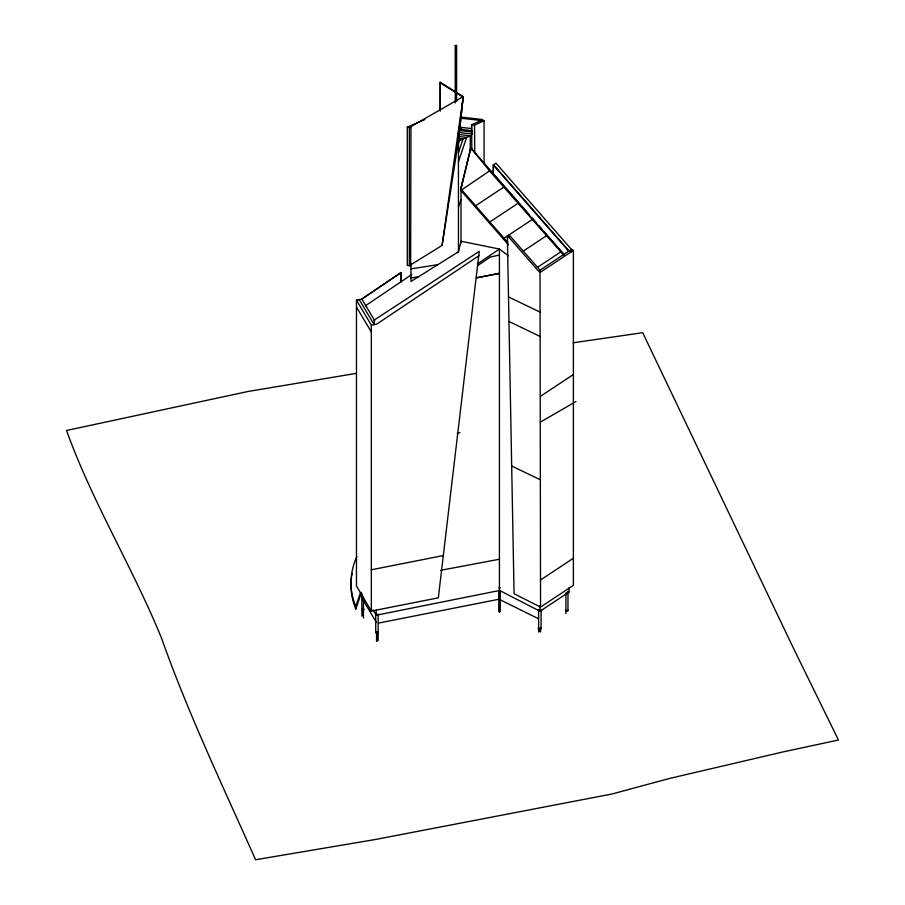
<?xml version="1.0" encoding="UTF-8"?>
<svg xmlns="http://www.w3.org/2000/svg" width="905" height="905" viewBox="0 0 905 905"><rect width="100%" height="100%" fill="white"/><g stroke="black" fill="none" stroke-linecap="round" stroke-linejoin="round"><path stroke-width="1.36" d="M400.576 282.394L401.017 272.563L361.842 299.012L356.468 300.143L356.468 586.067L371.333 611.09L438.325 597.832L479.231 251.386L374.138 320.121L374.138 324.623L359.274 299.6L356.468 300.155L371.333 325.178L371.333 611.09M463.224 96.575L409.332 127.492L409.332 265.697L442.093 245.413L458.62 139.642L463.224 96.575L440.237 82.231L440.169 110.365M455.238 102.921L455.238 45.669L455.871 45.25L456.595 45.612L456.595 101.473M456.584 45.714L455.238 45.669M458.62 139.642L458.688 139.042M458.45 139.709L463.156 97.174L440.169 82.819M442.093 245.413L463.156 97.174M467.229 162.911L467.614 160.762M461.199 187.471L463.089 179.529M529.436 214.892L470.804 147.922L460.566 190.118L508.497 244.859M461.233 187.392L470.804 147.922L489.56 170.909L563.385 254.712M469.808 151.848L470.804 147.922M458.45 143.431L459.412 140.614M458.45 152.504L463.032 139.008L458.846 138.533M458.45 161.576L466.652 137.39L458.269 136.451M482.444 120.648L482.818 119.562L460.555 117.039M458.45 206.962L461.018 199.417M361.446 592.413L355.812 609.042L355.812 606.486L360.586 592.413M401.017 272.563L361.887 299.08L374.76 320.766M365.337 305.867L411.752 274.52M477.659 265.595L490.329 257.031L499.424 255.04M479.231 255.515L376.752 324.114L371.333 325.178M564.132 255.018L493.282 174.077L493.282 164.959L495.94 163.194L571.406 249.384L573.385 250.391L573.385 585.331L540.545 607.085L514.074 593.771L507.354 235.504L538.554 271.138L540.545 272.145L573.385 250.391M489.56 170.909L461.018 190.333M493.282 174.077L493.542 164.778L569.007 250.979L570.987 251.975M475.928 205.571L503.768 187.131M488.972 222.562L517.965 203.353M503.18 238.784L532.163 219.576M523.181 251.16L546.371 235.798M537.378 267.382L560.568 252.02M540.545 607.085L540.014 270.176L571.406 249.384M540.545 396.277L573.385 374.523M500.148 587.798L499.424 588.284L499.017 587.605M540.545 579.992L573.385 558.238M499.017 611.576L499.017 590.162L540.014 611.271L569.007 592.062L569.007 587.843M565.919 611.022L566.734 610.479M540.545 421.99L575.976 401.537M458.45 141.033L470.283 135.784L470.283 150.117M410.961 127.492L410.632 265.844L407.295 265.459L407.295 127.266L424.92 119.471M481.143 120.501L471.607 124.709L471.618 133.872M471.844 150.072L471.618 124.709L474.537 125.037L484.062 120.829L484.062 163.76M457.24 433.167L459.898 432.545M476.494 277.733L499.526 273.367L476.596 277.903M371.333 569.799L443.371 555.546M499.424 559.233L440.667 570.32M373.007 609.868L376.197 615.23L500.148 590.365L500.148 611.769M378.358 623.115L499.017 599.234L538.441 618.703M457.297 252.518L458.45 252.337L458.45 133.159M410.961 268.887L437.873 264.656M410.961 277.959L418.438 276.783M356.355 373.358L248.151 391.458L66.54 430.486C92.423 502.377 132.786 567.729 161.61 638.353C188.387 714.068 223.003 786.456 255.583 859.75L375.224 839.523L612.063 793.979L669.202 778.538L782.327 752.078L838.46 740.019L794.024 649.417L642.686 332.701L573.17 342.78M569.007 250.979L572.48 250.99M459.254 129.245L471.844 130.659M460.193 118.125L484.062 120.829M458.801 127.119L471.369 128.533M459.367 130.512L471.935 131.938M459.932 132.594L472.501 134.019M407.295 127.266L410.632 127.639M457.704 134.37L470.283 135.784M458.801 127.752L461.595 128.159M508.508 296.931L540.545 312.338M508.961 321.467L540.545 336.66M511.676 465.985L540.545 479.876M567.944 591.531L569.007 592.062M539.674 610.253L540.738 610.784M508.44 255.776L499.424 249.056L461.018 241.239L458.45 251.794L410.961 281.455L410.961 263.434M493.282 164.959L568.736 251.149M532.197 218.048L535.873 222.257M538.633 225.402L542.31 229.61M544.154 231.714L563.476 253.785M540.014 270.176L508.802 234.531L508.802 237.144M507.886 242.608L461.018 189.066L461.018 242.834M477.365 263.966L499.424 249.056L499.424 612.255M356.468 306.987L371.333 332.022M376.966 614.314L377.374 614.993M363.063 599.981L376.265 622.221M474.537 125.037L474.774 153.047M567.978 592.277L567.978 610.434M565.919 592.877L565.919 613.635M541.077 610.196L541.077 628.353M540.602 629.179L540.602 631.939M540.014 605.637L540.014 611.271M539.674 628.93L539.674 631.667M538.622 609.721L538.622 632.018M440.237 82.231L440.237 111.145M401.051 272.62L401.051 281.738M378.143 640.525L378.143 614.088A1.244 0.713 0 0 1 376.729 615.027A1.244 0.713 0 0 1 376.028 613.85M376.966 631.622L376.966 641.215M376.559 631.792L376.559 641.464M376.197 610.094L376.197 615.23M375.722 614.371L375.722 632.516M363.459 597.164L363.459 618.013M363.063 609.868L363.063 615.524M361.887 593.725L361.887 616.101M355.812 609.042A177.674 102.582 0 0 1 351.502 577.492M351.706 576.112A177.674 102.582 0 0 1 352.192 573.363M355.812 606.486A177.674 102.582 0 0 1 356.83 556.643M361.887 600.196A199.01 114.901 0 0 1 362.407 596.146M540.839 609.8A1.403 0.803 0 0 1 540.466 610.92A1.403 0.803 0 0 1 538.52 610.705A1.403 0.803 0 0 1 538.894 609.585M364.172 609.37A1.244 0.713 0 0 1 362.238 609.597A1.244 0.713 0 0 1 362.362 608.454M377.996 632.075A1.244 0.713 0 0 1 377.747 633.025A1.244 0.713 0 0 1 376.073 632.968A1.244 0.713 0 0 1 376.028 631.995M540.839 627.957A1.403 0.803 0 0 1 540.466 629.077A1.403 0.803 0 0 1 538.52 628.862A1.403 0.803 0 0 1 538.894 627.731M567.91 610.253A1.244 0.713 0 0 1 566.824 611.203A1.244 0.713 0 0 1 565.523 610.343M567.91 592.096A1.244 0.713 0 0 1 566.824 593.047"/></g></svg>
